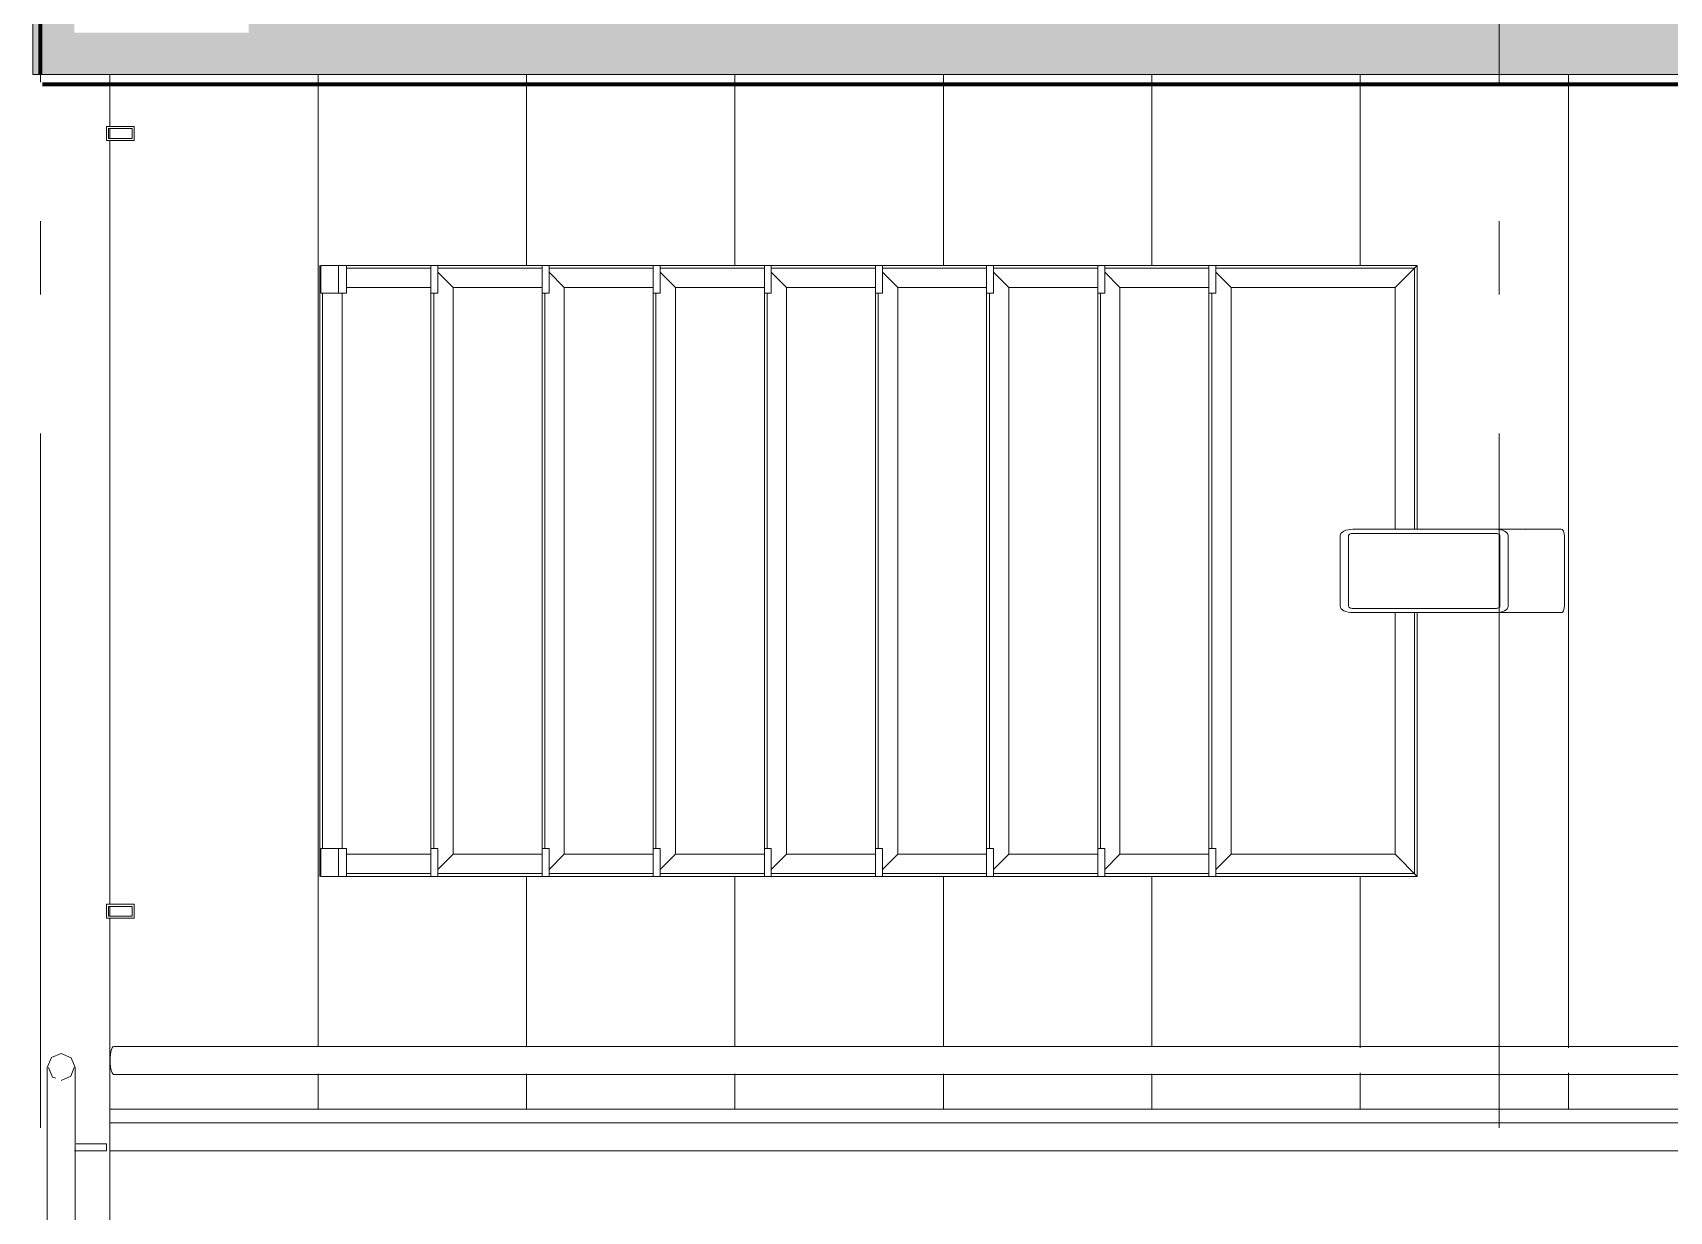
# Model space of a CAD drawing. Header units: millimetres. Extents: x -537608 to 253996, y -217170 to 186033.
# Drawn here: x -245587 to -243231, y 150474 to 152171 of the extents above; entities that cross this region are included whole.
import ezdxf

# ---------------------------------------------------------------- set-up
doc = ezdxf.new("R2010")
doc.units = ezdxf.units.MM
doc.layers.add('16) Лак 1.6м', color=160, linetype='Continuous', lineweight=90)
doc.layers.add('PDF _Геометрия', color=7, linetype='Continuous')
doc.layers.add('PDF _Сплошная заливка', color=7, linetype='Continuous', true_color=0xffffff)

msp = doc.modelspace()

# ---------------------------------------------------------------- hatches: boundary and pattern name
at = {"layer": 'PDF _Сплошная заливка', "transparency": 33554559}
msp.add_hatch(color=256, dxfattribs=at).paths.add_polyline_path([(-240076.192, 152171.255), (-239826.191, 152171.255), (-239826.191, 152421.256), (-245276.1904, 152421.256), (-245276.1904, 152171.255), (-241623.623, 152171.255)])
at = {"layer": 'PDF _Сплошная заливка', "true_color": 0x56bc34, "transparency": 33554559}
msp.add_hatch(color=85, dxfattribs=at).paths.add_polyline_path([(-240136.1905, 152111.2544), (-240076.192, 152111.2544), (-240076.192, 152171.255), (-245527.1904, 152171.255), (-245527.1904, 152111.2544), (-241623.623, 152111.2544)])

# ---------------------------------------------------------------- linework, layer by layer
at = {"layer": '16) Лак 1.6м'}
for points in [[(-245576.1916, 152111.2544), (-245576.1916, 152481.2545), (-244611.1905, 152481.2545), (-244611.1905, 152971.2559)], [(-245572.9906, 152097.2029), (-240132.9937, 152097.2029), (-240132.9937, 150126.0921)]]:
    msp.add_lwpolyline(points, dxfattribs=at)
at = {"layer": 'PDF _Геометрия', "color": 253, "lineweight": 9, "true_color": 0xaaaaaa}
for p, q in [((-245576.1916, 153099.9982), (-245576.1916, 152099.9987)), ((-243476.1921, 153099.9982), (-243476.1921, 152099.9987)), ((-245176.1901, 150710.7538), (-245176.1901, 152111.2544)), ((-245176.1901, 152111.2544), (-245176.1901, 150710.7538)), ((-244876.1889, 151836.2555), (-244876.1889, 152111.2544)), ((-244876.1889, 152111.2544), (-244876.1889, 151836.2555)), ((-244576.1921, 151836.2555), (-244576.1921, 152111.2544)), ((-244576.1921, 152111.2544), (-244576.1921, 151836.2555)), ((-244276.1909, 151836.2555), (-244276.1909, 152111.2544)), ((-244276.1909, 152111.2544), (-244276.1909, 151836.2555)), ((-243976.1897, 151836.2555), (-243976.1897, 152111.2544)), ((-243976.1897, 152111.2544), (-243976.1897, 151836.2555)), ((-243676.1886, 151836.2555), (-243676.1886, 152111.2544)), ((-243676.1886, 152111.2544), (-243676.1886, 151836.2555)), ((-243376.1918, 150709.2748), (-243376.1918, 152111.2544)), ((-243376.1918, 152111.2544), (-243376.1918, 150709.2748)), ((-245576.1916, 151900.0001), (-245576.1916, 151794.1652)), ((-243476.1921, 151900.0001), (-243476.1921, 151794.1652)), ((-245173.9294, 151796.2557), (-245173.9294, 151836.2555)), ((-245172.6119, 151796.2557), (-245172.6119, 151836.2555)), ((-245172.6119, 151836.2555), (-245146.8755, 151836.2555)), ((-245135.3572, 151836.2555), (-245013.9306, 151836.2555)), ((-245013.9306, 151832.2553), (-245135.3572, 151832.2553)), ((-245003.9279, 151836.2555), (-244853.9274, 151836.2555)), ((-244853.9274, 151832.2553), (-245003.9279, 151832.2553)), ((-244981.9291, 151804.2561), (-245003.9279, 151826.255)), ((-245003.9279, 151826.255), (-244981.9291, 151804.2561)), ((-244843.9291, 151836.2555), (-244693.9285, 151836.2555)), ((-244693.9285, 151832.2553), (-244843.9291, 151832.2553)), ((-244821.9302, 151804.2561), (-244843.9291, 151826.255)), ((-244843.9291, 151826.255), (-244821.9302, 151804.2561)), ((-244683.9302, 151836.2555), (-244533.9296, 151836.2555)), ((-244533.9296, 151832.2553), (-244683.9302, 151832.2553)), ((-244661.9313, 151804.2561), (-244683.9302, 151826.255)), ((-244683.9302, 151826.255), (-244661.9313, 151804.2561)), ((-244533.9296, 151836.2555), (-244523.9312, 151836.2555)), ((-244533.9296, 151796.2557), (-244533.9296, 151836.2555)), ((-244523.9312, 151796.2557), (-244523.9312, 151836.2555)), ((-244523.9312, 151836.2555), (-244373.9307, 151836.2555)), ((-244373.9307, 151832.2553), (-244523.9312, 151832.2553)), ((-244501.9281, 151804.2561), (-244523.9312, 151826.255)), ((-244523.9312, 151826.255), (-244501.9281, 151804.2561)), ((-244373.9307, 151836.2555), (-244363.9281, 151836.2555)), ((-244373.9307, 151796.2557), (-244373.9307, 151836.2555)), ((-244363.9281, 151796.2557), (-244363.9281, 151836.2555)), ((-244363.9281, 151836.2555), (-244213.9275, 151836.2555)), ((-244213.9275, 151832.2553), (-244363.9281, 151832.2553)), ((-244341.9292, 151804.2561), (-244363.9281, 151826.255)), ((-244363.9281, 151826.255), (-244341.9292, 151804.2561)), ((-244213.9275, 151836.2555), (-244203.9292, 151836.2555)), ((-244213.9275, 151796.2557), (-244213.9275, 151836.2555)), ((-244203.9292, 151796.2557), (-244203.9292, 151836.2555)), ((-244203.9292, 151836.2555), (-244053.9286, 151836.2555)), ((-244053.9286, 151832.2553), (-244203.9292, 151832.2553)), ((-244181.9303, 151804.2561), (-244203.9292, 151826.255)), ((-244203.9292, 151826.255), (-244181.9303, 151804.2561)), ((-244053.9286, 151836.2555), (-244043.9303, 151836.2555)), ((-244053.9286, 151796.2557), (-244053.9286, 151836.2555)), ((-244043.9303, 151796.2557), (-244043.9303, 151836.2555)), ((-244043.9303, 151836.2555), (-243893.9297, 151836.2555)), ((-243893.9297, 151832.2553), (-244043.9303, 151832.2553)), ((-244021.9314, 151804.2561), (-244043.9303, 151826.255)), ((-244043.9303, 151826.255), (-244021.9314, 151804.2561)), ((-243893.9297, 151836.2555), (-243883.9314, 151836.2555)), ((-243893.9297, 151796.2557), (-243893.9297, 151836.2555)), ((-243883.9314, 151796.2557), (-243883.9314, 151836.2555)), ((-243883.9314, 151836.2555), (-243593.9285, 151836.2555)), ((-243597.9287, 151832.2553), (-243883.9314, 151832.2553)), ((-243861.9282, 151804.2561), (-243883.9314, 151826.255)), ((-243883.9314, 151826.255), (-243861.9282, 151804.2561)), ((-243625.9301, 151804.2561), (-243593.9285, 151836.2555)), ((-243593.9285, 151836.2555), (-243625.9301, 151804.2561)), ((-243597.9287, 151456.2548), (-243597.9287, 151832.2553)), ((-243593.9285, 151836.2555), (-243593.9285, 151456.2548)), ((-245013.9306, 151804.2561), (-245135.3572, 151804.2561)), ((-244981.9291, 150988.2566), (-244981.9291, 151804.2561)), ((-244981.9291, 151804.2561), (-244853.9274, 151804.2561)), ((-244821.9302, 150988.2566), (-244821.9302, 151804.2561)), ((-244821.9302, 151804.2561), (-244693.9285, 151804.2561)), ((-244661.9313, 150988.2566), (-244661.9313, 151804.2561)), ((-244661.9313, 151804.2561), (-244533.9296, 151804.2561)), ((-244501.9281, 150988.2566), (-244501.9281, 151804.2561)), ((-244501.9281, 151804.2561), (-244373.9307, 151804.2561)), ((-244341.9292, 150988.2566), (-244341.9292, 151804.2561)), ((-244341.9292, 151804.2561), (-244213.9275, 151804.2561)), ((-244181.9303, 150988.2566), (-244181.9303, 151804.2561)), ((-244181.9303, 151804.2561), (-244053.9286, 151804.2561)), ((-244021.9314, 150988.2566), (-244021.9314, 151804.2561)), ((-244021.9314, 151804.2561), (-243893.9297, 151804.2561)), ((-243625.9301, 151804.2561), (-243861.9282, 151804.2561)), ((-243861.9282, 151804.2561), (-243861.9282, 150988.2566)), ((-243625.9301, 151456.2548), (-243625.9301, 151804.2561)), ((-245173.9294, 150996.257), (-245173.9294, 151796.2557)), ((-245146.8755, 151796.2557), (-245172.6119, 151796.2557)), ((-245169.9293, 151796.2557), (-245169.9293, 150996.257)), ((-245141.928, 151796.2557), (-245141.928, 150996.257)), ((-245013.9306, 150996.257), (-245013.9306, 151796.2557)), ((-245009.9304, 151796.2557), (-245009.9304, 150996.257)), ((-244853.9274, 150996.257), (-244853.9274, 151796.2557)), ((-244849.9315, 151796.2557), (-244849.9315, 150996.257)), ((-244693.9285, 150996.257), (-244693.9285, 151796.2557)), ((-244689.9283, 151796.2557), (-244689.9283, 150996.257)), ((-244533.9296, 150996.257), (-244533.9296, 151796.2557)), ((-244533.9296, 151796.2557), (-244523.9312, 151796.2557)), ((-244529.9294, 151796.2557), (-244529.9294, 150996.257)), ((-244373.9307, 150996.257), (-244373.9307, 151796.2557)), ((-244373.9307, 151796.2557), (-244363.9281, 151796.2557)), ((-244369.9305, 151796.2557), (-244369.9305, 150996.257)), ((-244213.9275, 150996.257), (-244213.9275, 151796.2557)), ((-244213.9275, 151796.2557), (-244203.9292, 151796.2557)), ((-244209.9316, 151796.2557), (-244209.9316, 150996.257)), ((-244053.9286, 150996.257), (-244053.9286, 151796.2557)), ((-244053.9286, 151796.2557), (-244043.9303, 151796.2557)), ((-244049.9284, 151796.2557), (-244049.9284, 150996.257)), ((-243893.9297, 150996.257), (-243893.9297, 151796.2557)), ((-243893.9297, 151796.2557), (-243883.9314, 151796.2557)), ((-243889.9295, 151796.2557), (-243889.9295, 150996.257)), ((-245576.1916, 151594.1666), (-245576.1916, 150594.167)), ((-243476.1921, 151594.1666), (-243476.1921, 150594.167)), ((-243704.5128, 151449.0123), (-243704.8616, 151447.2555)), ((-243704.8616, 151447.2555), (-243704.8616, 151345.2551)), ((-243703.4838, 151450.7002), (-243704.5128, 151449.0123)), ((-243701.8044, 151452.2568), (-243703.4838, 151450.7002)), ((-243699.5525, 151453.6197), (-243701.8044, 151452.2568)), ((-243696.801, 151454.7392), (-243699.5525, 151453.6197)), ((-243693.6663, 151455.5702), (-243696.801, 151454.7392)), ((-243690.2603, 151456.0826), (-243693.6663, 151455.5702)), ((-243692.6544, 151447.8411), (-243692.7706, 151447.2555)), ((-243692.7706, 151447.2555), (-243692.7706, 151345.2551)), ((-243692.31, 151448.4031), (-243692.6544, 151447.8411)), ((-243691.7502, 151448.9219), (-243692.31, 151448.4031)), ((-243691.0009, 151449.3762), (-243691.7502, 151448.9219)), ((-243690.0837, 151449.7508), (-243691.0009, 151449.3762)), ((-243686.7252, 151456.2548), (-243690.2603, 151456.0826)), ((-243689.0374, 151450.0286), (-243690.0837, 151449.7508)), ((-243687.905, 151450.1986), (-243689.0374, 151450.0286)), ((-243686.7252, 151450.2567), (-243687.905, 151450.1986)), ((-243481.1353, 151456.2548), (-243686.7252, 151456.2548)), ((-243481.1353, 151450.2567), (-243686.7252, 151450.2567)), ((-243386.6035, 151456.2548), (-243481.1353, 151456.2548)), ((-243481.1353, 151456.2548), (-243477.5958, 151456.0826)), ((-243479.9555, 151450.1986), (-243481.1353, 151450.2567)), ((-243478.8231, 151450.0286), (-243479.9555, 151450.1986)), ((-243477.7767, 151449.7508), (-243478.8231, 151450.0286)), ((-243476.8595, 151449.3762), (-243477.7767, 151449.7508)), ((-243477.5958, 151456.0826), (-243474.1942, 151455.5702)), ((-243476.1103, 151448.9219), (-243476.8595, 151449.3762)), ((-243475.5506, 151448.4031), (-243476.1103, 151448.9219)), ((-243475.2061, 151447.8411), (-243475.5506, 151448.4031)), ((-243475.0898, 151447.2555), (-243475.2061, 151447.8411)), ((-243475.0898, 151345.2551), (-243475.0898, 151447.2555)), ((-243474.1942, 151455.5702), (-243471.0595, 151454.7392)), ((-243471.0595, 151454.7392), (-243468.308, 151453.6197)), ((-243468.308, 151453.6197), (-243466.0517, 151452.2568)), ((-243466.0517, 151452.2568), (-243464.3768, 151450.7002)), ((-243464.3768, 151450.7002), (-243463.3433, 151449.0123)), ((-243463.3433, 151449.0123), (-243462.9945, 151447.2555)), ((-243462.9945, 151447.2555), (-243462.9945, 151345.2551)), ((-243438.3647, 151455.9492), (-243437.2065, 151456.2548)), ((-243437.2065, 151456.2548), (-243386.6035, 151456.2548)), ((-243386.6035, 151456.2548), (-243385.4451, 151455.9492)), ((-243385.4451, 151455.9492), (-243384.3686, 151455.0492)), ((-243384.3686, 151455.0492), (-243383.4429, 151453.6197)), ((-243383.4429, 151453.6197), (-243382.7367, 151451.7552)), ((-243382.7367, 151451.7552), (-243382.2889, 151449.585)), ((-243382.2889, 151449.585), (-243382.1382, 151447.2555)), ((-243382.1382, 151447.2555), (-243382.1382, 151345.2551)), ((-243704.8616, 151345.2551), (-243704.5128, 151343.5004)), ((-243704.5128, 151343.5004), (-243703.4838, 151341.8125)), ((-243703.4838, 151341.8125), (-243701.8044, 151340.2559)), ((-243701.8044, 151340.2559), (-243699.5525, 151338.8909)), ((-243699.5525, 151338.8909), (-243696.801, 151337.7735)), ((-243696.801, 151337.7735), (-243693.6663, 151336.9404)), ((-243693.6663, 151336.9404), (-243690.2603, 151336.4279)), ((-243692.7706, 151345.2551), (-243692.6544, 151344.6716)), ((-243692.6544, 151344.6716), (-243692.31, 151344.1075)), ((-243692.31, 151344.1075), (-243691.7502, 151343.5887)), ((-243691.7502, 151343.5887), (-243691.0009, 151343.1344)), ((-243691.0009, 151343.1344), (-243690.0837, 151342.7619)), ((-243690.2603, 151336.4279), (-243686.7252, 151336.2557)), ((-243690.0837, 151342.7619), (-243689.0374, 151342.4842)), ((-243689.0374, 151342.4842), (-243687.905, 151342.3141)), ((-243687.905, 151342.3141), (-243686.7252, 151342.256)), ((-243686.7252, 151342.256), (-243481.1353, 151342.256)), ((-243686.7252, 151336.2557), (-243481.1353, 151336.2557)), ((-243625.9301, 150988.2566), (-243625.9301, 151336.2557)), ((-243597.9287, 150960.2553), (-243597.9287, 151336.2557)), ((-243593.9285, 151336.2557), (-243593.9285, 150956.2551)), ((-243481.1353, 151342.256), (-243479.9555, 151342.3141)), ((-243477.5958, 151336.4279), (-243481.1353, 151336.2557)), ((-243481.1353, 151336.2557), (-243386.6035, 151336.2557)), ((-243479.9555, 151342.3141), (-243478.8231, 151342.4842)), ((-243478.8231, 151342.4842), (-243477.7767, 151342.7619)), ((-243477.7767, 151342.7619), (-243476.8595, 151343.1344)), ((-243474.1942, 151336.9404), (-243477.5958, 151336.4279)), ((-243476.8595, 151343.1344), (-243476.1103, 151343.5887)), ((-243476.1103, 151343.5887), (-243475.5506, 151344.1075)), ((-243475.5506, 151344.1075), (-243475.2061, 151344.6716)), ((-243475.2061, 151344.6716), (-243475.0898, 151345.2551)), ((-243471.0595, 151337.7735), (-243474.1942, 151336.9404)), ((-243468.308, 151338.8909), (-243471.0595, 151337.7735)), ((-243466.0517, 151340.2559), (-243468.308, 151338.8909)), ((-243464.3768, 151341.8125), (-243466.0517, 151340.2559)), ((-243463.3433, 151343.5004), (-243464.3768, 151341.8125)), ((-243462.9945, 151345.2551), (-243463.3433, 151343.5004)), ((-243437.2065, 151336.2557), (-243438.3647, 151336.5636)), ((-243386.6035, 151336.2557), (-243437.2065, 151336.2557)), ((-243385.4451, 151336.5636), (-243386.6035, 151336.2557)), ((-243384.3686, 151337.4613), (-243385.4451, 151336.5636)), ((-243383.4429, 151338.8909), (-243384.3686, 151337.4613)), ((-243382.7367, 151340.7554), (-243383.4429, 151338.8909)), ((-243382.2889, 151342.9256), (-243382.7367, 151340.7554)), ((-243382.1382, 151345.2551), (-243382.2889, 151342.9256)), ((-245173.9294, 150956.2551), (-245173.9294, 150996.257)), ((-245172.6119, 150956.2551), (-245172.6119, 150996.257)), ((-245172.6119, 150996.257), (-245146.8755, 150996.257)), ((-245135.3572, 150988.2566), (-245013.9306, 150988.2566)), ((-244981.9291, 150988.2566), (-245003.9279, 150966.2556)), ((-245003.9279, 150966.2556), (-244981.9291, 150988.2566)), ((-244853.9274, 150988.2566), (-244981.9291, 150988.2566)), ((-244821.9302, 150988.2566), (-244843.9291, 150966.2556)), ((-244843.9291, 150966.2556), (-244821.9302, 150988.2566)), ((-244693.9285, 150988.2566), (-244821.9302, 150988.2566)), ((-244661.9313, 150988.2566), (-244683.9302, 150966.2556)), ((-244683.9302, 150966.2556), (-244661.9313, 150988.2566)), ((-244533.9296, 150988.2566), (-244661.9313, 150988.2566)), ((-244533.9296, 150996.257), (-244523.9312, 150996.257)), ((-244533.9296, 150956.2551), (-244533.9296, 150996.257)), ((-244523.9312, 150996.257), (-244523.9312, 150956.2551)), ((-244501.9281, 150988.2566), (-244523.9312, 150966.2556)), ((-244523.9312, 150966.2556), (-244501.9281, 150988.2566)), ((-244373.9307, 150988.2566), (-244501.9281, 150988.2566)), ((-244373.9307, 150996.257), (-244363.9281, 150996.257)), ((-244373.9307, 150956.2551), (-244373.9307, 150996.257)), ((-244363.9281, 150996.257), (-244363.9281, 150956.2551)), ((-244341.9292, 150988.2566), (-244363.9281, 150966.2556)), ((-244363.9281, 150966.2556), (-244341.9292, 150988.2566)), ((-244213.9275, 150988.2566), (-244341.9292, 150988.2566)), ((-244213.9275, 150996.257), (-244203.9292, 150996.257)), ((-244213.9275, 150956.2551), (-244213.9275, 150996.257)), ((-244203.9292, 150996.257), (-244203.9292, 150956.2551)), ((-244181.9303, 150988.2566), (-244203.9292, 150966.2556)), ((-244203.9292, 150966.2556), (-244181.9303, 150988.2566)), ((-244053.9286, 150988.2566), (-244181.9303, 150988.2566)), ((-244053.9286, 150996.257), (-244043.9303, 150996.257)), ((-244053.9286, 150956.2551), (-244053.9286, 150996.257)), ((-244043.9303, 150996.257), (-244043.9303, 150956.2551)), ((-244021.9314, 150988.2566), (-244043.9303, 150966.2556)), ((-244043.9303, 150966.2556), (-244021.9314, 150988.2566)), ((-243893.9297, 150988.2566), (-244021.9314, 150988.2566)), ((-243893.9297, 150996.257), (-243883.9314, 150996.257)), ((-243893.9297, 150956.2551), (-243893.9297, 150996.257)), ((-243883.9314, 150996.257), (-243883.9314, 150956.2551)), ((-243861.9282, 150988.2566), (-243883.9314, 150966.2556)), ((-243883.9314, 150966.2556), (-243861.9282, 150988.2566)), ((-243861.9282, 150988.2566), (-243625.9301, 150988.2566)), ((-243593.9285, 150956.2551), (-243625.9301, 150988.2566)), ((-243625.9301, 150988.2566), (-243593.9285, 150956.2551)), ((-245146.8755, 150956.2551), (-245172.6119, 150956.2551)), ((-245135.3572, 150960.2553), (-245013.9306, 150960.2553)), ((-245013.9306, 150956.2551), (-245135.3572, 150956.2551)), ((-245003.9279, 150960.2553), (-244853.9274, 150960.2553)), ((-244853.9274, 150956.2551), (-245003.9279, 150956.2551)), ((-244876.1889, 150710.7538), (-244876.1889, 150956.2551)), ((-244876.1889, 150956.2551), (-244876.1889, 150710.7538)), ((-244843.9291, 150960.2553), (-244693.9285, 150960.2553)), ((-244693.9285, 150956.2551), (-244843.9291, 150956.2551)), ((-244683.9302, 150960.2553), (-244533.9296, 150960.2553)), ((-244533.9296, 150956.2551), (-244683.9302, 150956.2551)), ((-244576.1921, 150710.7538), (-244576.1921, 150956.2551)), ((-244576.1921, 150956.2551), (-244576.1921, 150710.7538)), ((-244523.9312, 150956.2551), (-244533.9296, 150956.2551)), ((-244523.9312, 150960.2553), (-244373.9307, 150960.2553)), ((-244373.9307, 150956.2551), (-244523.9312, 150956.2551)), ((-244363.9281, 150956.2551), (-244373.9307, 150956.2551)), ((-244363.9281, 150960.2553), (-244213.9275, 150960.2553)), ((-244213.9275, 150956.2551), (-244363.9281, 150956.2551)), ((-244276.1909, 150710.7538), (-244276.1909, 150956.2551)), ((-244276.1909, 150956.2551), (-244276.1909, 150710.7538)), ((-244203.9292, 150956.2551), (-244213.9275, 150956.2551)), ((-244203.9292, 150960.2553), (-244053.9286, 150960.2553)), ((-244053.9286, 150956.2551), (-244203.9292, 150956.2551)), ((-244043.9303, 150956.2551), (-244053.9286, 150956.2551)), ((-244043.9303, 150960.2553), (-243893.9297, 150960.2553)), ((-243893.9297, 150956.2551), (-244043.9303, 150956.2551)), ((-243976.1897, 150710.7538), (-243976.1897, 150956.2551)), ((-243976.1897, 150956.2551), (-243976.1897, 150710.7538)), ((-243883.9314, 150956.2551), (-243893.9297, 150956.2551)), ((-243883.9314, 150960.2553), (-243597.9287, 150960.2553)), ((-243593.9285, 150956.2551), (-243883.9314, 150956.2551)), ((-243676.1886, 150709.2748), (-243676.1886, 150956.2551)), ((-243676.1886, 150956.2551), (-243676.1886, 150709.2748)), ((-245176.1901, 150621.2555), (-245176.1901, 150671.7573)), ((-245176.1901, 150671.7573), (-245176.1901, 150621.2555)), ((-244876.1889, 150621.2555), (-244876.1889, 150671.7573)), ((-244876.1889, 150671.7573), (-244876.1889, 150621.2555)), ((-244576.1921, 150621.2555), (-244576.1921, 150671.7573)), ((-244576.1921, 150671.7573), (-244576.1921, 150621.2555)), ((-244276.1909, 150621.2555), (-244276.1909, 150671.7573)), ((-244276.1909, 150671.7573), (-244276.1909, 150621.2555)), ((-243976.1897, 150621.2555), (-243976.1897, 150671.7573)), ((-243976.1897, 150671.7573), (-243976.1897, 150621.2555)), ((-243676.1886, 150621.2555), (-243676.1886, 150673.2364)), ((-243676.1886, 150673.2364), (-243676.1886, 150621.2555)), ((-243376.1918, 150621.2555), (-243376.1918, 150673.2364)), ((-243376.1918, 150673.2364), (-243376.1918, 150621.2555)), ((-245476.1912, 150621.2555), (-245176.1901, 150621.2555)), ((-245176.1901, 150621.2555), (-244876.1889, 150621.2555)), ((-244876.1889, 150621.2555), (-244576.1921, 150621.2555)), ((-244576.1921, 150621.2555), (-244276.1909, 150621.2555)), ((-244276.1909, 150621.2555), (-243976.1897, 150621.2555)), ((-243976.1897, 150621.2555), (-243676.1886, 150621.2555)), ((-243676.1886, 150621.2555), (-243376.1918, 150621.2555)), ((-243376.1918, 150621.2555), (-243076.1906, 150621.2555))]:
    msp.add_line(p, q, dxfattribs=at)
at = {"layer": 'PDF _Геометрия', "lineweight": 9}
for p, q in [((-245587.1889, 152421.256), (-245587.1889, 152111.2544)), ((-245587.1889, 152111.2544), (-245527.1904, 152111.2544)), ((-245527.1904, 152111.2544), (-240136.1905, 152111.2544)), ((-245481.1904, 152036.0926), (-245481.1904, 152016.0938)), ((-245441.1885, 152016.0938), (-245441.1885, 152036.0926)), ((-245478.1892, 152019.0929), (-245478.1892, 152033.0936)), ((-245444.1897, 152033.0936), (-245444.1897, 152019.0929)), ((-245481.1904, 150916.0939), (-245481.1904, 150896.0929)), ((-245478.1892, 150899.0942), (-245478.1892, 150913.0927)), ((-245444.1897, 150913.0927), (-245444.1897, 150899.0942)), ((-245441.1885, 150896.0929), (-245441.1885, 150916.0939)), ((-245566.189, 150681.0947), (-245560.1392, 150695.4248)), ((-245560.1392, 150695.4248), (-245546.1924, 150701.0935)), ((-245546.1924, 150701.0935), (-245531.858, 150695.0459)), ((-245531.858, 150695.0459), (-245526.1914, 150681.0947)), ((-245475.5152, 150695.7068), (-245475.6315, 150691.2567)), ((-245475.1664, 150699.9331), (-245475.5152, 150695.7068)), ((-245474.6023, 150703.7266), (-245475.1664, 150699.9331)), ((-245473.8531, 150706.8935), (-245474.6023, 150703.7266)), ((-245472.9618, 150709.2748), (-245473.8531, 150706.8935)), ((-245471.9628, 150710.7538), (-245472.9618, 150709.2748)), ((-245470.9122, 150711.2555), (-245471.9628, 150710.7538)), ((-241581.4682, 150711.2555), (-245470.9122, 150711.2555)), ((-245566.189, 150681.0947), (-245566.189, 150674.8253)), ((-245566.189, 150680.0462), (-245566.189, 150681.0947)), ((-245566.189, 150668.9176), (-245566.189, 150680.0462)), ((-245566.189, 150674.8253), (-245566.189, 150657.3282)), ((-245566.189, 150647.795), (-245566.189, 150668.9176)), ((-245564.6905, 150681.0947), (-245558.6666, 150667.4342)), ((-245546.1924, 150662.5944), (-245532.5297, 150668.6162)), ((-245532.5297, 150668.6162), (-245527.6899, 150681.0947)), ((-245526.1914, 150681.0947), (-245526.1914, 150674.8253)), ((-245526.1914, 150680.0462), (-245526.1914, 150681.0947)), ((-245526.1914, 150668.9176), (-245526.1914, 150680.0462)), ((-245526.1914, 150674.8253), (-245526.1914, 150657.3282)), ((-245526.1914, 150647.795), (-245526.1914, 150668.9176)), ((-245475.6315, 150691.2567), (-245475.5152, 150686.8065)), ((-245475.5152, 150686.8065), (-245475.1664, 150682.5781)), ((-245475.1664, 150682.5781), (-245474.6023, 150678.7867)), ((-245474.6023, 150678.7867), (-245473.8531, 150675.6198)), ((-245473.8531, 150675.6198), (-245472.9618, 150673.2364)), ((-245472.9618, 150673.2364), (-245471.9628, 150671.7573)), ((-245471.9628, 150671.7573), (-245470.9122, 150671.2557)), ((-245470.9122, 150671.2557), (-241581.4682, 150671.2557)), ((-245566.189, 150657.3282), (-245566.189, 150632.2614)), ((-245566.189, 150621.0941), (-245566.189, 150647.795)), ((-245558.6666, 150667.4342), (-245554.111, 150665.6666)), ((-245526.1914, 150657.3282), (-245526.1914, 150632.2614)), ((-245526.1914, 150621.0941), (-245526.1914, 150647.795)), ((-245566.189, 150632.2614), (-245566.189, 150621.0941)), ((-245566.189, 150621.0941), (-245566.189, 150301.0941)), ((-245526.1914, 150632.2614), (-245526.1914, 150621.0941)), ((-245526.1914, 150301.0941), (-245526.1914, 150621.0941)), ((-245476.1912, 150601.2568), (-241576.1891, 150601.2568)), ((-245526.8717, 150561.0934), (-245521.1923, 150561.0934)), ((-245521.1923, 150561.0934), (-245526.8717, 150561.0934)), ((-245521.1923, 150571.0938), (-245524.7231, 150571.0938)), ((-245524.7231, 150571.0938), (-245521.1923, 150571.0938)), ((-245521.1923, 150571.0938), (-245481.1904, 150571.0938)), ((-245481.1904, 150571.0938), (-245521.1923, 150571.0938)), ((-245521.1923, 150561.0934), (-245481.1904, 150561.0934)), ((-245481.1904, 150561.0934), (-245521.1923, 150561.0934)), ((-245481.1904, 150570.9237), (-245481.1904, 150571.0938)), ((-245481.1904, 150571.0938), (-245481.1904, 150570.9237)), ((-245481.1904, 150570.9237), (-245481.1904, 150571.0938)), ((-245481.1904, 150571.0938), (-245481.1904, 150570.9237)), ((-245481.1904, 150570.4243), (-245481.1904, 150570.9237)), ((-245481.1904, 150570.9237), (-245481.1904, 150570.4243)), ((-245481.1904, 150570.4243), (-245481.1904, 150570.9237)), ((-245481.1904, 150570.9237), (-245481.1904, 150570.4243)), ((-245481.1904, 150569.6298), (-245481.1904, 150570.4243)), ((-245481.1904, 150570.4243), (-245481.1904, 150569.6298)), ((-245481.1904, 150569.6298), (-245481.1904, 150570.4243)), ((-245481.1904, 150570.4243), (-245481.1904, 150569.6298)), ((-245481.1904, 150568.5942), (-245481.1904, 150569.6298)), ((-245481.1904, 150569.6298), (-245481.1904, 150568.5942)), ((-245481.1904, 150568.5942), (-245481.1904, 150569.6298)), ((-245481.1904, 150569.6298), (-245481.1904, 150568.5942)), ((-245481.1904, 150567.3887), (-245481.1904, 150568.5942)), ((-245481.1904, 150568.5942), (-245481.1904, 150567.3887)), ((-245481.1904, 150567.3887), (-245481.1904, 150568.5942)), ((-245481.1904, 150568.5942), (-245481.1904, 150567.3887)), ((-245481.1904, 150566.0947), (-245481.1904, 150567.3887)), ((-245481.1904, 150567.3887), (-245481.1904, 150566.0947)), ((-245481.1904, 150566.0947), (-245481.1904, 150567.3887)), ((-245481.1904, 150567.3887), (-245481.1904, 150566.0947)), ((-245481.1904, 150566.0947), (-245481.1904, 150564.7986)), ((-245481.1904, 150564.7986), (-245481.1904, 150566.0947)), ((-245481.1904, 150566.0947), (-245481.1904, 150564.7986)), ((-245481.1904, 150564.7986), (-245481.1904, 150566.0947)), ((-245481.1904, 150564.7986), (-245481.1904, 150563.593)), ((-245481.1904, 150563.593), (-245481.1904, 150564.7986)), ((-245481.1904, 150564.7986), (-245481.1904, 150563.593)), ((-245481.1904, 150563.593), (-245481.1904, 150564.7986)), ((-245481.1904, 150563.593), (-245481.1904, 150562.5574)), ((-245481.1904, 150562.5574), (-245481.1904, 150563.593)), ((-245481.1904, 150563.593), (-245481.1904, 150562.5574)), ((-245481.1904, 150562.5574), (-245481.1904, 150563.593)), ((-245481.1904, 150562.5574), (-245481.1904, 150561.7629)), ((-245481.1904, 150561.7629), (-245481.1904, 150562.5574)), ((-245481.1904, 150562.5574), (-245481.1904, 150561.7629)), ((-245481.1904, 150561.7629), (-245481.1904, 150562.5574)), ((-245481.1904, 150561.7629), (-245481.1904, 150561.2635)), ((-245481.1904, 150561.2635), (-245481.1904, 150561.7629)), ((-245481.1904, 150561.7629), (-245481.1904, 150561.2635)), ((-245481.1904, 150561.2635), (-245481.1904, 150561.7629)), ((-245481.1904, 150561.2635), (-245481.1904, 150561.0934)), ((-245481.1904, 150561.0934), (-245481.1904, 150561.2635)), ((-245481.1904, 150561.2635), (-245481.1904, 150561.0934)), ((-245481.1904, 150561.0934), (-245481.1904, 150561.2635)), ((-241576.1891, 150561.257), (-245476.1912, 150561.257))]:
    msp.add_line(p, q, dxfattribs=at)
at = {"layer": 'PDF _Геометрия', "color": 9, "lineweight": 9, "true_color": 0xc0c0c0}
for p, q in [((-245476.1912, 152036.0926), (-245476.1912, 152111.2544)), ((-245476.1912, 152019.0929), (-245476.1912, 152033.255)), ((-245476.1912, 150915.6891), (-245476.1912, 152016.4986)), ((-245476.1912, 150898.9305), (-245476.1912, 150913.0927)), ((-245476.1912, 150375.6875), (-245476.1912, 150896.0929))]:
    msp.add_line(p, q, dxfattribs=at)
at = {"layer": 'PDF _Геометрия', "lineweight": 20}
for p, q in [((-245481.1904, 152016.0938), (-245481.1904, 152036.0926)), ((-245481.1904, 152036.0926), (-245441.1885, 152036.0926)), ((-245441.1885, 152036.0926), (-245441.1885, 152016.0938)), ((-245441.1885, 152016.0938), (-245481.1904, 152016.0938)), ((-245444.1897, 152033.0936), (-245478.1892, 152033.0936)), ((-245478.1892, 152033.0936), (-245478.1892, 152019.0929)), ((-245478.1892, 152019.0929), (-245444.1897, 152019.0929)), ((-245444.1897, 152019.0929), (-245444.1897, 152033.0936)), ((-245481.1904, 150896.0929), (-245481.1904, 150916.0939)), ((-245481.1904, 150916.0939), (-245441.1885, 150916.0939)), ((-245444.1897, 150913.0927), (-245478.1892, 150913.0927)), ((-245478.1892, 150913.0927), (-245478.1892, 150899.0942)), ((-245444.1897, 150899.0942), (-245444.1897, 150913.0927)), ((-245441.1885, 150916.0939), (-245441.1885, 150896.0929)), ((-245441.1885, 150896.0929), (-245481.1904, 150896.0929)), ((-245478.1892, 150899.0942), (-245444.1897, 150899.0942))]:
    msp.add_line(p, q, dxfattribs=at)
at = {"layer": 'PDF _Геометрия', "color": 253, "lineweight": 20, "true_color": 0xaaaaaa}
for p, q in [((-245135.3572, 151836.2555), (-245146.8755, 151836.2555)), ((-245146.8755, 151836.2555), (-245146.8755, 151796.2557)), ((-245135.3572, 151796.2557), (-245135.3572, 151836.2555)), ((-245003.9279, 151836.2555), (-245013.9306, 151836.2555)), ((-245013.9306, 151836.2555), (-245013.9306, 151796.2557)), ((-245003.9279, 151796.2557), (-245003.9279, 151836.2555)), ((-244843.9291, 151836.2555), (-244853.9274, 151836.2555)), ((-244853.9274, 151836.2555), (-244853.9274, 151796.2557)), ((-244843.9291, 151796.2557), (-244843.9291, 151836.2555)), ((-244683.9302, 151836.2555), (-244693.9285, 151836.2555)), ((-244693.9285, 151836.2555), (-244693.9285, 151796.2557)), ((-244683.9302, 151796.2557), (-244683.9302, 151836.2555)), ((-245146.8755, 151796.2557), (-245135.3572, 151796.2557)), ((-245013.9306, 151796.2557), (-245003.9279, 151796.2557)), ((-244853.9274, 151796.2557), (-244843.9291, 151796.2557)), ((-244693.9285, 151796.2557), (-244683.9302, 151796.2557)), ((-245135.3572, 150996.257), (-245146.8755, 150996.257)), ((-245146.8755, 150996.257), (-245146.8755, 150956.2551)), ((-245135.3572, 150956.2551), (-245135.3572, 150996.257)), ((-245003.9279, 150996.257), (-245013.9306, 150996.257)), ((-245013.9306, 150996.257), (-245013.9306, 150956.2551)), ((-245003.9279, 150956.2551), (-245003.9279, 150996.257)), ((-244843.9291, 150996.257), (-244853.9274, 150996.257)), ((-244853.9274, 150996.257), (-244853.9274, 150956.2551)), ((-244843.9291, 150956.2551), (-244843.9291, 150996.257)), ((-244683.9302, 150996.257), (-244693.9285, 150996.257)), ((-244693.9285, 150996.257), (-244693.9285, 150956.2551)), ((-244683.9302, 150956.2551), (-244683.9302, 150996.257)), ((-245146.8755, 150956.2551), (-245135.3572, 150956.2551)), ((-245013.9306, 150956.2551), (-245003.9279, 150956.2551)), ((-244853.9274, 150956.2551), (-244843.9291, 150956.2551)), ((-244693.9285, 150956.2551), (-244683.9302, 150956.2551))]:
    msp.add_line(p, q, dxfattribs=at)
at = {"layer": 'PDF _Сплошная заливка', "color": 85, "lineweight": 35, "true_color": 0x56bc34, "transparency": 33554559}
msp.add_solid([(-245527.1904, 152111.2544), (-245527.1904, 152421.256), (-245587.1889, 152111.2544), (-245587.1889, 152421.256)], dxfattribs=at)

doc.saveas('drawing.dxf')
